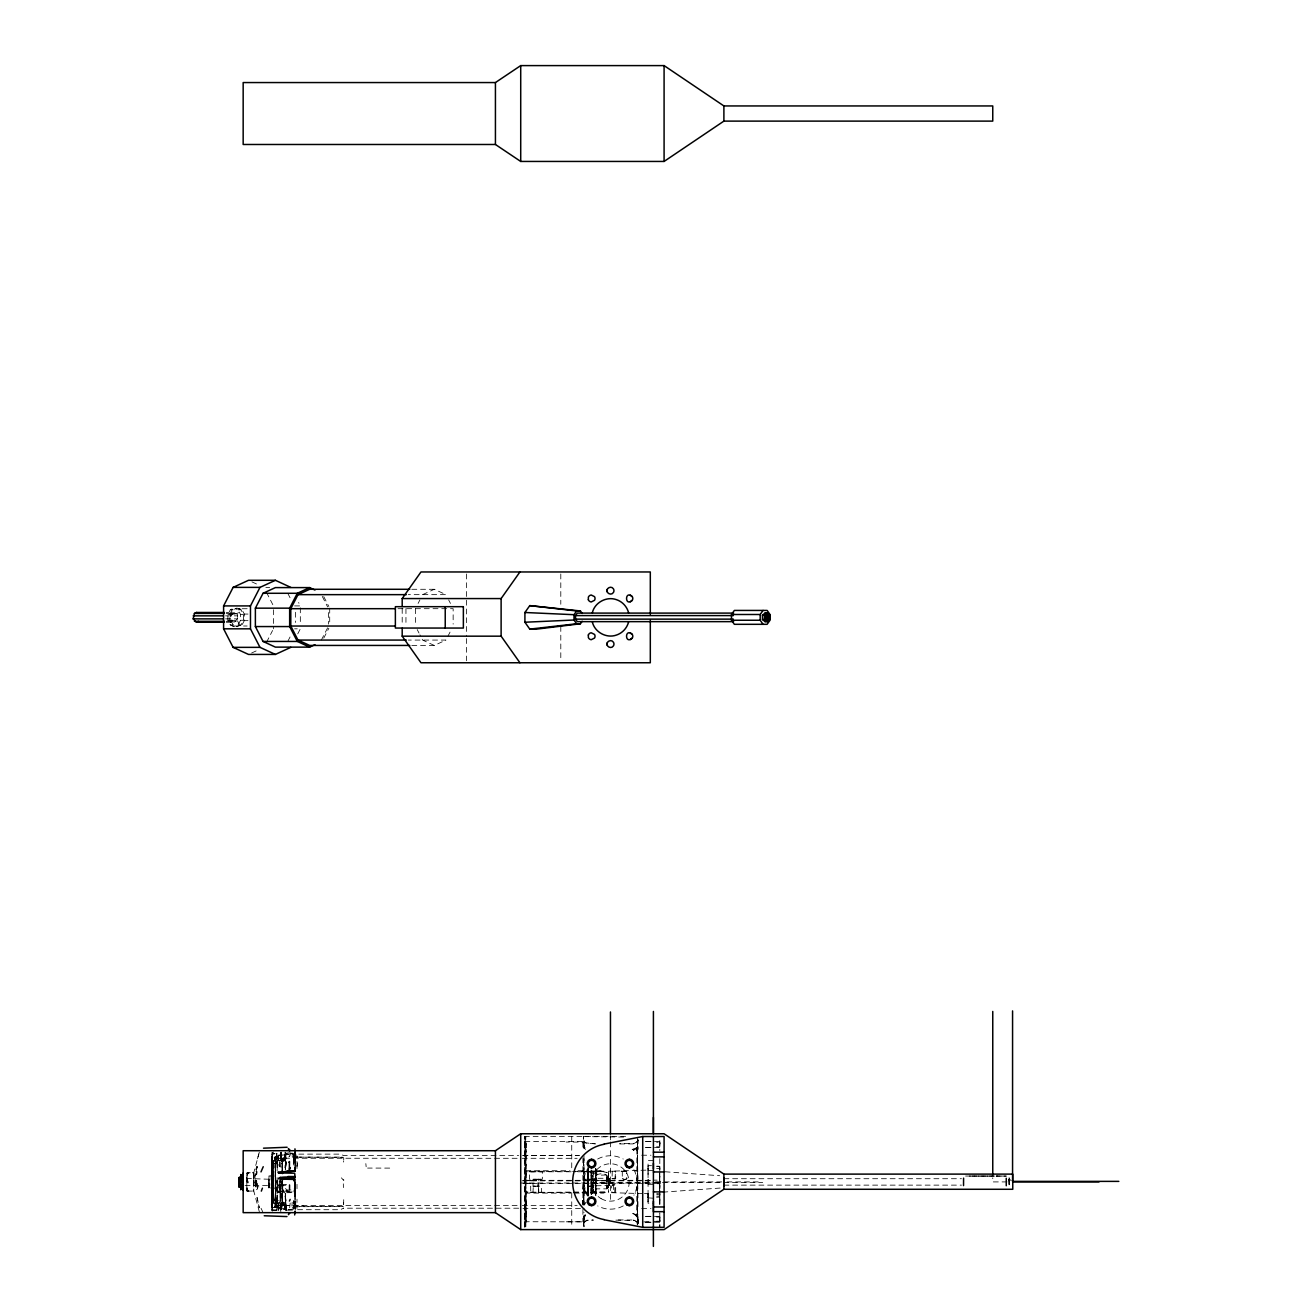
<?xml version="1.0" encoding="UTF-8"?>
<svg xmlns="http://www.w3.org/2000/svg" width="1312" height="1312" viewBox="0 0 1312 1312"><rect width="100%" height="100%" fill="white"/><g stroke="black" fill="none" stroke-linecap="round" stroke-linejoin="round"><path stroke-width="0.75" stroke-dasharray="5 3.75" d="M259.317 1211.747L253.757 1190.968L247.017 1191.083L246.82 1186.278M259.317 1152.149L253.757 1172.813L246.82 1173.043L246.82 1184.802M246.82 1190.804L246.82 1173.223M247.017 1191.083L253.757 1191.083L253.757 1189.016M253.757 1186.852L253.757 1172.813L247.132 1172.764L253.757 1172.764L253.757 1191.083M268.96 1180.62L268.96 1187.868L280.194 1188.36M268.96 1184.49L268.96 1175.978L275.832 1175.995M268.944 1186.294L268.96 1187.245L268.96 1183.604L268.96 1187.868L268.96 1180.308M271.912 1188.59C269.534 1186.474 272.847 1135.946 275.307 1164.252L272.47 1163.498L272.125 1165.302L271.945 1163.072L271.912 1170.501L271.912 1160.3L271.928 1164.023M272.125 1196.249L272.125 1152.248L272.142 1154.068L276.652 1153.264L276.799 1157.118M272.142 1163.941L271.994 1188.377L271.945 1164.564L275.487 1162.858L275.323 1207.204L271.928 1207.647L271.912 1192.526L272.125 1210.615L272.125 1199.037M272.142 1195.839L272.125 1181.276M272.158 1162.727L271.928 1156.249L272.125 1186.474L272.125 1183.358M272.125 1169.73L271.928 1159.759M271.912 1203.514L272.125 1152.428L271.912 1203.514L273.355 1202.661L273.355 1190.509M272.125 1155.019L272.125 1153.937M272.256 1188.18L271.928 1200.431L272.224 1165.384M272.125 1174.945L271.994 1168.106M271.994 1202.809L272.191 1182.473M273.355 1161.956L271.994 1160.579L271.912 1164.744M273.355 1162.448L273.355 1202.661L273.175 1161.038L273.355 1167.336L272.847 1162.891M273.355 1197.397L273.355 1195.74M273.158 1177.405L273.355 1167.45M273.355 1175.962L273.355 1194.264M273.355 1173.338L273.355 1172.141M273.355 1186.327L273.355 1181.915M275.307 1180.8L275.881 1200.726L282.113 1200.513L282.228 1181.981M275.225 1207.483L275.307 1156.922M275.307 1206.564L275.307 1199.496L276.963 1202.3L276.799 1210.123L272.601 1210.107L276.963 1210.14L272.174 1210.107L272.174 1204.039M275.307 1197.216C275.7 1201.858 268.993 1199.529 271.928 1206.646M275.29 1169.812L275.307 1159.529M276.668 1153.986C277.324 1151.05 275.946 1157.299 276.799 1160.677L276.799 1153.707L272.142 1154.068L273.65 1151.821M280.194 1199.66L279.899 1202.628L277.209 1203.104L277.094 1180.439M280.194 1201.562L280.194 1180.734L280.194 1187.934L280.21 1181.997M277.226 1166.581L277.176 1160.808L279.358 1160.825L280.194 1168.959M280.309 1153.264L280.702 1155.741L280.752 1153.494M280.866 1211.648C276.586 1201.366 288.345 1197.692 285.475 1209.648L281.522 1209.172C280.03 1210.254 281.522 1200.218 285.458 1203.793L286 1210.697L285.983 1209.385L292.33 1209.369M280.866 1202.874L280.866 1208.86L280.965 1202.645M280.948 1159.529L280.866 1154.954L281.276 1161.432L285.508 1160.972L285.475 1154.921L285.376 1158.529M280.866 1152.444L280.588 1159.054M281.227 1152.051L281.211 1158.316L282.867 1160.644L285.458 1159.972L285.475 1157.102M285.475 1209.648C289.444 1198.332 279.964 1190.755 282.228 1179.914M282.228 1181.423L282.228 1198.742L282.228 1185.671M282.228 1173.65L282.228 1161.202L282.228 1173.371M282.228 1193.28L282.228 1195.642L282.228 1187.704M282.211 1166.86L282.228 1161.202M284.77 1158.316L285.475 1154.035L285.311 1170.222M285.475 1205.154L285.475 1209.516L285.475 1193.936L282.228 1188.278M285.475 1154.035L285.475 1160.087L285.475 1154.921M294.675 1160.989L295.2 1150.854M295.2 1207.663L295.2 1202.694M295.2 1162.94L295.2 1154.626M296.988 1161.399L296.988 1167.434M297.004 1188.705L297.004 1184.326M296.988 1168.566L296.988 1165.351M525.226 1220.783L525.226 1214.043M525.226 1196.856L525.226 1188.705M625.627 1136.52L525.735 1136.52L525.226 1226.786L525.226 1204.072M524.702 1227.015L524.685 1136.52L525.751 1180.324L525.751 1168.844M525.751 1150.722L525.226 1141.637L583.971 1141.374L583.971 1142.457M525.768 1209.566L525.226 1222.292L525.768 1216.454M525.751 1151.526L525.226 1171.796L575.689 1171.78M525.751 1214.19L525.226 1184.047M525.768 1205.843L525.784 1187.672M526.292 1205.941L525.751 1182.998L525.226 1195.117M538.527 1192.067L538.527 1186.196L538.838 1192.608M583.43 1187.163L583.446 1183.588M585.431 1214.535L583.692 1216.158L583.971 1222.39L583.971 1220.439M583.971 1205.515L583.971 1201.005M583.971 1199.037L583.971 1165.351M583.971 1162.76L583.971 1158.726M585.103 1147.951L583.971 1145.917L583.446 1136.52L583.676 1141.407L585.021 1142.768L595.517 1143.949M583.971 1222.39L586.595 1220.291L592.991 1219.898M587.809 1195.183L587.76 1186.196M588.022 1194.986L588.022 1191.968M588.022 1184.424L588.022 1169.025M588.022 1195.609L588.022 1167.975M588.022 1167.418L588.022 1194.789L588.022 1185.212L588.038 1189.902M591.171 1193.871L591.171 1187.655M591.171 1175.175L591.171 1191.87M591.171 1190.771L591.171 1169.894M593.008 1192.067L593.008 1186.196L593.319 1192.608L591.728 1193.477L595.779 1193.477L595.73 1181.177M595.779 1193.477L595.73 1178.307L609.096 1178.258L609.047 1185.556L591.63 1185.802L591.532 1189.279M595.779 1189.607L595.779 1172.649L595.779 1173.863M595.796 1169.107L595.779 1178.045L595.779 1168.615L595.796 1171.042M595.779 1168.615L595.796 1195.576L595.779 1189.984M595.73 1179.242L591.614 1178.52L593.729 1181.702M595.73 1180.652L595.73 1178.52L595.73 1183.358M595.73 1177.208L595.73 1175.634M606.931 1178.389L606.931 1188.836L595.73 1188.869M606.931 1177.93C609.686 1171.698 590.466 1172.452 595.73 1180.374L592.188 1180.324M608.538 1183.096L608.538 1187.54L608.538 1176.52L606.948 1176.569L606.931 1188.836L606.931 1187.311L608.538 1186.737M606.931 1186.737L606.931 1183.194M606.931 1175.306L606.931 1180.275M642.568 1193.608L608.538 1192.608L608.538 1189.558M612.245 1171.239L612.097 1178.717L615.689 1178.717L615.656 1171.239L608.538 1171.239L608.538 1178.373M608.538 1187.409L608.538 1186.442M637.386 1219.504L637.386 1223.161L637.386 1218.11L637.386 1221.456M637.386 1216.782L637.386 1198.643M637.386 1197.43L637.386 1183.162M637.386 1165.105L637.911 1180.849M637.386 1162.399L637.386 1139.144M637.911 1223.325L637.386 1214.01L637.386 1219.75M637.386 1160.792L637.386 1149.394L636.287 1147.951L637.091 1147.065M633.22 1150.296L636.664 1148.82L637.37 1146.672L637.911 1183.604M637.386 1214.42L637.927 1217.47M637.386 1206.761L637.189 1216.978L635.139 1215.142M637.386 1149.837L637.911 1139.898L637.386 1150.116M637.32 1217.224L637.386 1214.994L637.32 1217.224L636.041 1215.699M648.062 1197.069L648.062 1201.808L648.062 1193.362L651.621 1193.428M648.062 1196.446L648.062 1193.838M648.062 1170.845L648.062 1174.502M653.409 1184.326L648.062 1184.342L648.062 1182.079M648.062 1167.188L648.062 1165.646L653.409 1165.712M659.805 1213.124L659.805 1219.028L659.805 1217.044L656.607 1217.044M659.805 1190.788L659.805 1204.334L659.805 1196.396M659.444 1181.932L659.805 1189.016L659.428 1173.535L659.395 1190.296M659.821 1172.387L659.805 1183.686L656.607 1183.752C662.544 1178.652 658.772 1189.164 659.805 1180.144L653.409 1180.128M659.805 1166.27L656.623 1166.27L659.805 1166.302L659.805 1169.386L659.805 1166.434M659.805 1145.343L659.805 1146.836L656.607 1146.786M659.805 1197.036L656.64 1197.298M659.805 1143.113L659.805 1144.261L659.805 1142.276L659.805 1144.261L659.805 1142.276L656.607 1142.276M653.425 1221.505L659.805 1220.996M1011.273 1180.669L1009.158 1178.963L1009.158 1184.916L1009.141 1177.602L1009.141 1186.245L1009.141 1179.767M253.757 1181.03L253.757 1172.764L253.757 1178.471M268.96 1179.242L245.065 1178.438M268.96 1178.438L268.96 1179.357M271.928 1207.647L272.125 1190.328M271.912 1186.491L271.928 1182.932L271.928 1189.443M272.207 1176.864L271.994 1166.598M271.912 1203.268L271.912 1200.956M272.125 1185.884L271.994 1160.579M273.224 1198.594L273.24 1186.032M275.307 1158.07L275.307 1157.479M275.307 1174.109L275.307 1186.688M275.454 1189.23L275.307 1202.924M275.438 1177.307L275.389 1185.589M277.094 1180.062L277.094 1200.464M276.799 1153.707L276.963 1161.481L274.979 1163.465L272.24 1163.678L272.191 1172.534M277.193 1192.247L277.094 1181.915M277.094 1202.596L277.094 1199.463M277.094 1162.629L277.094 1171.108L277.636 1160.841M280.194 1196.544L280.194 1187.59M280.866 1155.97C280.948 1163.186 289.247 1154.33 285.475 1168.303M280.866 1152.264L281.326 1156.954L281.145 1152.789M282.228 1163.137L281.818 1169.041M285.475 1195.052L285.475 1193.936L285.475 1208.91L285.344 1202.678M295.2 1157.725L295.2 1152.789M295.2 1159.513L295.2 1154.904M295.2 1206.827L295.2 1200.119L295.2 1207.86M524.685 1180.849L524.702 1136.536L525.751 1136.52L525.751 1144.753M525.226 1148.508L525.226 1146.36M525.751 1202.842L525.751 1219.274M525.751 1153.068L525.768 1159.218M525.751 1202.104L525.751 1196.036M535.362 1186.196L533.082 1186.196L532.984 1182.998M583.463 1160.185L583.971 1180.849L583.971 1175.437M583.971 1145.917L582.905 1142.096L566.128 1142.03M583.971 1225.457L583.971 1226.753L583.971 1217.897L585.103 1215.781M588.284 1191.296L588.284 1189.443M588.022 1196.478L588.022 1170.96M588.022 1188.065L588.022 1185.212M588.301 1169.09L588.317 1173.272M588.284 1178.553L588.235 1168.73M591.548 1174.502L591.532 1178.192L594.139 1174.256L591.63 1170.468M595.796 1176.815L595.73 1188.213M608.538 1184.638L609.342 1178.635L609.047 1185.556L609.096 1178.258L609.342 1185.031M622.298 1171.239L622.282 1178.717L625.119 1179.603L626.841 1178.717L626.71 1171.239M637.927 1221.652L637.911 1214.502M653.409 1170.435L648.062 1170.452L648.062 1168.861M648.062 1184.342L648.062 1179.586L651.621 1179.504M659.805 1217.044L659.805 1223.21M656.607 1221.57L659.805 1221.62L659.805 1220.111L659.805 1227.31L659.805 1212.698M268.96 1175.978L268.96 1177.799M272.142 1200.25L272.174 1201.136L272.142 1200.25L275.143 1200.3L272.142 1200.25L272.125 1202.612L272.256 1201.792L274.028 1203.268L272.125 1202.514L271.912 1171.058M272.109 1178.652L271.928 1200.431M272.125 1183.654L271.928 1171.583L271.928 1195.019M275.307 1202.53L275.307 1201.251L275.307 1204.121M275.29 1156.61L275.29 1168.09L275.307 1165.761M275.307 1175.158L275.422 1163.465L282.129 1163.334M276.799 1210.123L276.816 1203.793L276.93 1207.647L281.293 1208.45L278.734 1208.221M285.967 1153.806C303.466 1156.364 282.244 1147.902 285.475 1157.774L283.31 1160.923L278.734 1160.759L278.111 1153.199M278.521 1160.595L278.226 1153.707L278.242 1155.954M278.505 1190.919C276.307 1194.428 289.755 1187.803 292.625 1190.656M282.785 1188.377L282.375 1181.882M284.409 1208.024L284.77 1209.074L284.77 1207.22L284.409 1208.795L282.277 1208.91M284.753 1156.971L284.77 1154.757L279.981 1155.593L278.554 1156.528L278.734 1160.759M293.462 1160.743L293.478 1158.135M295.069 1207.876L295.069 1201.152M525.751 1146.819L525.226 1154.478M525.768 1221.439L525.751 1226.392M583.43 1165.187L583.446 1162.596M591.236 1194.297L591.269 1180.767M636.845 1190.902C638.009 1167.106 638.026 1205.466 637.911 1208.631L637.386 1206.991M637.386 1225.08L636.861 1221.57L633.434 1219.996L615.508 1219.898M648.062 1197.922L648.062 1196.265M272.125 1207.073L272.142 1204.58M271.928 1184.556L272.191 1203.252M272.125 1197.856L271.928 1192.969M272.256 1197.528L272.437 1202.661M275.208 1202.497L275.307 1193.641M275.225 1206.335L274.88 1207.138L275.864 1199.463M278.21 1159.775L278.57 1158.693M281.211 1156.413L281.211 1153.937L281.44 1154.855M285.081 1156.922L285.376 1155.462M293.478 1154.314L293.904 1160.792M295.036 1208.877L295.085 1202.694M296.988 1202.448L297.004 1199.168M343.711 1160.152L343.728 1158.004M525.768 1171.009L525.751 1185.261M583.446 1196.068L583.446 1203.334L583.971 1182.998M595.796 1194.281L595.796 1187.918M636.845 1180.324L636.861 1148.689L633.565 1150.312M247.919 1182.899L247.935 1181.062M268.96 1187.868L268.96 1184.638M271.945 1156.43L271.912 1162.219L271.912 1160.743M272.125 1174.47L272.158 1170.698L271.945 1175.503M276.914 1157.053L278.866 1155.331L285.065 1155.364M281.211 1209.943L281.276 1204.875M285.983 1210.714L285.983 1209.385M293.462 1155.085L293.462 1153.822M293.904 1163.465L293.937 1154.298M296.988 1157.676L296.988 1156.364M524.718 1197.134L524.685 1227.097M525.768 1161.268L525.768 1167.106M582.61 1203.612L582.626 1200.546L582.61 1203.612L586.234 1202.448M583.414 1174.142L583.446 1167.713M659.805 1168.648L656.607 1168.434M277.586 1203.137L277.242 1195.347M279.833 1184.982L279.8 1192.592M293.904 1205.269L293.921 1208.582M606.931 1187.803L606.931 1186.524L606.931 1188.705L606.931 1184.621M637.894 1223.883L637.911 1214.666M248.017 1182.866L246.968 1177.307L248.017 1172.764M272.24 1163.678L272.207 1155.298M272.125 1195.183L272.125 1190.361L271.945 1192.772M284.409 1154.986L284.425 1158.972M285.59 1160.628L285.754 1166.762L286.016 1162.202M295.036 1163.531L295.069 1160.087M295.085 1161.497L295.003 1153.363M295.036 1204.465L295.085 1200.726M583.446 1142.654L583.446 1143.474M278.242 1207.975L278.357 1203.334L282.867 1202.743L285.475 1206.138L285.475 1209.516M283.277 1203.235L285.458 1204.875L285.475 1200.349M293.462 1208.942L293.462 1205.974M525.751 1220.258L525.768 1221.734L583.446 1221.866L583.971 1215.732L586.152 1214.125M526.292 1221.308L525.226 1137.061M275.372 1179.045L275.438 1174.42M608.538 1187.967L608.538 1184.162M272.289 1168.582L272.191 1162.53M275.471 1192.887L275.536 1179.685M276.619 1207.188L275.422 1192.083M277.176 1184.506L277.242 1180.866M286.049 1206.286L285.721 1204.777L286 1209.533L292.002 1209.549M533.197 1179.258L533.492 1180.849M295.069 1152.74L295.052 1162.612M582.905 1189.23L583.463 1182.998M637.911 1140.817L637.911 1139.734L637.911 1149.361L637.911 1144.097M648.062 1197.856L653.392 1198.217M285.491 1155.347L285.475 1169.91M286.36 1157.102C277.258 1150.919 307.041 1154.937 286 1154.478M293.954 1201.841L293.921 1203.366L293.921 1200.382M609.08 1183.637L608.538 1178.734L609.358 1183.506M286.59 1184.654L278.029 1185.441L286.426 1186.442M276.127 1187.852L279.276 1187.786L279.259 1180.636M274.028 1203.268L282.31 1203.334L282.359 1200.792M275.864 1159.168L275.422 1158.135L275.438 1159.037M276.701 1157.069L275.438 1163.072L272.142 1163.137M278.521 1184.802L278.39 1186.31M343.416 1187.606L343.318 1183.834M530.753 1180.324L525.226 1180.324L525.817 1193.1L570.786 1193.116M538.822 1182.998L538.74 1186.196L536.444 1186.196M593.303 1182.998L593.221 1186.196L590.925 1186.196M273.158 1198.938L272.847 1164.597M282.31 1159.857L281.047 1156.43M284.77 1209.074L284.753 1206.564M279.276 1187.786L279.276 1181.423M614.836 1179.111L615.656 1171.239M648.062 1170.452L648.062 1168.352L648.062 1171.485L648.079 1170.091L608.538 1171.239M614.721 1192.608L614.951 1184.785C610.572 1182.522 609.85 1193.576 613.573 1192.608M1009.158 1178.963L1009.158 1180.029L1009.141 1177.602M275.422 1176.306L275.553 1172.387M275.422 1187.245L275.553 1183.145M285.409 1205.187L285.475 1200.103M275.454 1203.317L275.29 1205.318M281.539 1159.054L281.211 1153.937M293.872 1157.955L293.888 1154.134L340.333 1154.134L343.728 1155.593L518.65 1155.61M525.735 1226.966L525.751 1141.998L525.751 1145.36M587.792 1173.732L587.874 1171.829M274.028 1160.579L272.322 1162.022L273.65 1160.366L282.424 1160.776L282.588 1168.221M278.636 1203.12C276.127 1207.876 284.032 1212.009 281.588 1204.777L282.966 1203.252M280.866 1160.972L281.129 1158.972M281.834 1183.67L282.047 1180.193M280.784 1209.582L280.866 1205.023M281.818 1198.266L282.047 1191.821M636.664 1148.82L636.763 1147.492L635.615 1148.377M256.791 1181.046L255.2 1182.506L255.168 1175.454L256.808 1174.174C258.202 1154.216 253.642 1178.832 255.2 1182.506L256.808 1181.259L255.594 1180.21L256.808 1181.259M272.224 1162.334L271.978 1160.71M272.092 1188.885L271.912 1181.325M285.491 1197.102L285.672 1195.052M280.719 1207.466L281.276 1204.678M294.921 1207.745L295.102 1205.843M343.4 1204.711L343.449 1202.71M272.24 1178.16L272.42 1176.274M289.673 1207.794L290.182 1203.006M257.234 1166.745L255.168 1175.454L256.611 1174.191L257.136 1166.712M272.01 1171.108L272.191 1166.696L272.207 1169.435M271.978 1178.045L272.191 1171.583M271.978 1196.692L272.174 1194.986M292.215 1208.45L292.379 1207.122M285.081 1161.251L286.049 1157.807L285.508 1160.972L285.458 1159.972M272.174 1198.397L272.42 1196.511M294.856 1154.248L295.085 1152.51M530.622 1183.522L525.128 1182.998L524.718 1191.263M272.125 1165.302L272.371 1163.514M292.166 1202.284L291.936 1206.072M281.932 1154.937L281.227 1152.313M275.848 1160.628L275.487 1168.73M277.209 1159.792L277.209 1156.79M636.861 1148.689L636.845 1150.509M295.052 1203.94L294.675 1206.253L294.675 1202.497M275.586 1164.728L276.799 1161.235M282.572 1181.423L282.785 1180.226M272.191 1198.938L271.994 1203.252L271.912 1201.087M286.18 1210.566L286.246 1208.647M585.103 1221.046L583.594 1222.636L583.446 1226.474M583.971 1222.899L584.152 1221.964M285.409 1166.089L285.065 1167.844L285.065 1165.236M285.065 1208.172L285.294 1193.641L282.096 1188.36L282.146 1181.013M659.805 1188.426L659.805 1184.982M271.912 1158.381L271.961 1167.204L272.191 1160.71M246.82 1177.618L247.935 1172.748M295.446 1208.828L295.84 1206.679L293.888 1207.893L295.495 1207.04M619.74 1143.949L633.122 1143.9L635.959 1143.014L637.386 1140.997M637.189 1141.965L637.927 1140.374M272.174 1163.416L274.93 1163.514M594.139 1179.783L591.614 1185.326M294.642 1156.807L295.036 1155.052M659.411 1186.573L659.805 1181.554M596.058 1170.747L604.078 1170.747L603.684 1171.846L607.21 1172.616C601.339 1169.796 591.778 1172.78 583.971 1171.78L583.332 1171.239M257.48 1158.775L259.284 1152.313M272.912 1162.809L273.191 1161.842M278.21 1191.919L277.98 1192.739L278.324 1191.247L294.659 1191.017M282.9 1204.941L278.538 1205.302L278.39 1210.418M275.864 1161.727L275.487 1162.957L275.405 1160.562M271.994 1203.252L271.978 1199.266M272.863 1193.969L273.224 1192.903M280.325 1206.548L280.932 1204.744L285.704 1205.597L282.359 1205.564L282.342 1203.908M285.688 1206.253L286.032 1202.809M343.416 1162.055L343.728 1161.169M278.456 1185.13L286.524 1185.113L278.242 1185.179M594.106 1184.982L591.63 1189.59M285.147 1203.776L285.491 1202.956L285.704 1205.597M659.378 1177.274L659.805 1176.257M277.619 1160.71L277.636 1161.94M283.31 1160.923L283.408 1158.676M281.08 1209.779L281.309 1206.909M238.374 608.588L240.982 609.785L243.392 614.475L243.392 620.264L240.982 624.955L234.208 626.742L230.305 624.955L227.911 620.264L227.911 614.475L230.305 609.785L232.896 608.588M240.982 624.955L237.078 626.742L233.192 624.955L230.797 620.264L230.797 614.475L233.192 609.785L237.078 607.981M266.533 642.29L272.584 630.498M297.742 633.876L300.333 628.825L294.577 628.825M321.358 640.076L327.639 627.792M418.102 603.422L419.906 599.912M447.753 636.566L451.361 629.547M229.912 614.065L232.65 608.735L240.145 608.735L237.406 614.065L237.406 620.658L240.145 626.004L232.65 626.004L229.912 620.658L229.912 614.065L237.406 614.065M247.148 608.735L241.523 608.735L244.278 614.065L244.278 620.658L241.523 626.004L247.148 626.004M287.771 641.437L290.313 636.484M323.752 638.14L328.853 628.218M238.095 624.955L240.522 620.264L240.522 614.475L238.095 609.785L235.504 608.588M226.254 622.249L234.208 622.249L237.505 618.87L236.226 613.409L226.254 612.474M532.984 1192.608L533.279 1186.196M289.46 1156.512L290.034 1155.528L288.82 1156.905M272.142 1154.068L272.65 1153.182M285.672 1155.823L282.916 1158.644L278.128 1157.807M297.594 1209.697L340.398 1209.713L343.711 1208.073M275.438 1196.429L275.881 1205.203M281.063 1207.417L282.441 1205.58L285.163 1205.351L286.393 1206.482M272.125 1158.348L272.174 1161.202M285.098 1160.005L283.228 1160.48M284.77 1154.757L284.77 1155.806M566.276 1221.816L582.905 1221.751L583.971 1220.685L583.971 1212.091M583.594 1222.636L587.218 1220.324L593.598 1220.144M256.676 1182.44L255.315 1183.883L256.004 1190.05L257.529 1188.918L256.676 1182.44L257.365 1188.934L256.004 1190.05M530.442 1180.849L525.226 1180.324L526.309 1180.324L526.292 1149.476M591.597 1193.395L593.401 1191.673M637.681 1141.407L634.155 1143.457L619.608 1143.687M256.873 1182.522L255.315 1183.883L256.201 1190.132M585.66 1215.42L584.152 1217.077L583.971 1220.783M530.048 1192.608L571.589 1192.067M584.529 1192.608L585.136 1186.196L595.632 1186.196M529.605 1171.239L542.955 1171.239M285.327 1208.237L279.981 1208.483M284.786 1208.549L284.409 1206.942M608.538 1183.49L609.342 1178.635M279.341 1202.727L278.538 1205.302M591.614 1173.846L593.532 1172.944L593.532 1171.288M234.208 612.474L230.928 615.853L232.175 621.314L234.208 622.249M251.592 653.015L259.3 649.473M422.612 594.648L434.272 589.285L445.965 594.648L408.311 594.648M411.804 645.438L434.272 645.438L445.965 640.076L408.311 640.076M278.078 1205.433L278.915 1205.072M275.208 1200.447L275.307 1193.986M275.471 1205.728L303.236 1205.466M281.965 1203.596L282.228 1196.888L282.31 1203.334M582.659 1204.777L585.759 1203.662M614.951 1184.785L612.097 1185.13L615.656 1185.13L615.689 1192.608L614.639 1192.608M633.253 1149.361L636.287 1147.951L637.386 1149.394M282.359 1205.564L283.294 1205.302M275.438 1196.757L275.881 1200.677L272.338 1200.693M275.225 1156.413L275.307 1164.334L275.815 1163.301M277.652 1203.038L277.209 1201.792M278.242 1155.216L280.784 1154.806M283.326 1158.512L285.409 1158.299L282.326 1158.053M283.605 1205.088L285.475 1207.893M720.157 1188.049L661.33 1192.264M277.685 1191.509L286.524 1191.263M595.746 1180.357L606.374 1180.324M653.425 1182.424L659.805 1182.194M656.623 1196.183L659.805 1196.085M274.028 1207.286L276.258 1207.237M601.322 1175.109L606.931 1174.994M591.597 1183.522L595.205 1183.522M272.47 1200.349L275.143 1200.3M643.798 1221.898L651.064 1221.767M286.492 1192.706L292.609 1192.624M625.201 1171.255L621.019 1171.239L626.037 1171.239M389.697 1168.106L367.606 1168.074M587.464 1171.78L583.971 1171.78L584.004 1179.258L596.484 1179.258M587.481 1180.849L587.661 1179.258M532.984 1186.196L534.837 1186.196M538.625 1179.258L538.822 1180.849M606.734 1183.522L596.419 1183.522M590.662 1171.239L602.142 1171.239M623.38 1171.239L626.431 1171.239M590.794 1171.78L593.746 1171.78M594.91 1171.78L597.272 1171.239L594.598 1171.239M533 1179.258L536.378 1179.258L536.592 1180.849M584.004 1179.258L585.168 1179.258M587.415 1179.258L589.793 1179.258L589.81 1180.849M593.09 1179.258L593.319 1180.849M587.464 1186.196L588.383 1186.196M592.007 1192.067L594.074 1192.067M265.86 587.382L269.698 587.382M411.804 589.285L434.272 589.285M294.577 605.914L300.333 605.914L298.595 602.536M397.995 608.686L453.148 608.686L453.148 624.118M230.305 609.785L233.192 609.785M238.095 609.785L240.982 609.785M226.205 613.409L236.226 613.409M244.278 614.065L248.017 614.065M227.911 614.475L230.797 614.475M240.522 614.475L243.392 614.475M225.566 615.853L237.505 615.853M225.566 618.87L237.505 618.87M227.911 620.264L230.797 620.264M240.522 620.264L243.392 620.264M229.912 620.658L237.406 620.658M244.278 620.658L248.017 620.658M226.205 621.314L236.226 621.314M230.305 624.955L233.192 624.955M623.659 1137.061L583.446 1136.602M654.475 1141.604L660.248 1141.604M595.107 1143.703L586.48 1143.277L583.676 1141.407M654.475 1147.475L660.248 1147.475M522.963 1155.429L579.396 1155.429M641.65 1155.216L650.998 1155.216M522.734 1155.61L579.133 1155.61M275.864 1158.234L518.191 1158.299M522.274 1158.299L577.165 1158.316M653.409 1160.612L648.062 1160.612L648.062 1203.219L653.409 1203.219M525.8 1170.73L569.966 1170.73M577.985 1170.747L588.022 1170.747M603.848 1171.239L525.226 1171.78L525.751 1156.134M577.739 1171.78L596.796 1171.78L596.812 1179.258L595.615 1179.258M723.896 1178.717L961.483 1178.717M538.822 1179.258L529.474 1179.258L529.49 1171.78L542.315 1171.78L542.348 1179.258L539.675 1179.258M537.74 1179.258L541.102 1179.258M588.744 1179.258L590.384 1179.258M591.942 1179.258L594.156 1179.258M522.98 1180.324L652.851 1180.324M522.406 1180.849L652.868 1180.849M655.442 1181.915L724.929 1181.915M726.963 1181.915L759.664 1181.915M1007.058 1181.915L992.758 1181.915L992.758 1177.864M591.761 1182.456L642.929 1182.456M644.963 1182.456L762.715 1182.456M520.421 1182.998L652.868 1182.998M522.98 1183.522L652.868 1183.522M723.896 1185.13L961.483 1185.13M245.065 1185.408L268.96 1185.408M573.623 1192.067L606.931 1191.821L603.487 1193.116L572.819 1193.116M571.196 1192.608L525.226 1192.067L530.753 1192.067L530.671 1186.196L541.151 1186.196L541.758 1192.608M573.229 1192.608L604.094 1192.608L602.159 1192.608M275.864 1205.564L518.256 1205.531M522.34 1205.531L577.165 1205.531M518.699 1208.221L343.629 1208.204M522.963 1208.418L583.43 1208.401M641.65 1208.631L650.998 1208.631M654.475 1216.372L660.248 1216.372M615.869 1220.144L634.598 1220.472L637.698 1222.538L637.944 1224.014M654.475 1222.243L660.248 1222.243M595.746 1171.255L588.694 1171.239M965.566 1176.044L994.053 1176.077M996.087 1176.077L1004.221 1176.093M587.973 1186.196L591.138 1186.196M591.614 1192.608L593.926 1192.608M651.064 1147.475L643.798 1147.442L652.835 1147.492M644.405 1193.625L648.062 1193.641M292.576 1210.074L286.082 1210.369M278.521 1185.622L286.606 1185.753M278.505 1191.706L294.659 1191.952M653.425 1183.358L659.805 1183.49M665.102 1171.764L719.648 1175.716M632.679 1213.534L637.386 1215.584L637.386 1170.484M633.007 1213.518L636.664 1214.863L636.828 1194.133M633.434 1219.996L634.598 1220.472M251.937 581.872L258.792 585.021M434.272 645.438L422.612 640.076L419.906 634.811M591.679 1189.984L594.041 1191.411M277.718 1158.07L278.931 1158.791M272.716 1209.959L273.634 1210.55M285.344 1188.59L287.213 1189.935M585.578 1149.427L583.742 1147.754L583.446 1144.146M591.63 1185.802L593.532 1187.786M275.307 1164.252L274.979 1163.465L275.307 1177.963M636.861 1221.57L637.698 1222.538M585.021 1142.768L583.971 1140.522L584.447 1147.262M341.415 1177.832L343.777 1180.636L343.4 1176.274M272.027 1170.616L271.912 1167.549M591.679 1174.24L593.598 1177.29M417.2 629.547L419.004 633.056M323.752 596.599L328.853 606.521M287.771 593.286L290.313 598.256M266.533 592.434L273.454 605.914M448.655 599.912L450.459 603.422M322.26 596.402L327.639 606.931M295.823 1155.741L295.774 1154.216M261.055 1208.303L262.695 1211.73M283.523 1205.466L283.326 1202.956M292.379 1153.068L292.74 1153.937M286.18 1153.33L286.524 1155.216M247.132 1187.803L247.968 1191.083L247.935 1190.197M294.659 1153.051L295.036 1154.15M583.955 1148.115L583.446 1143.244M293.937 1156.413L293.921 1154.822L293.954 1157.43M278.767 1164.597L279.358 1166.532M277.619 1185.753L277.275 1180.882M286.262 1153.035L286.524 1154.183M281.818 1195.068L282.146 1196.97M272.174 1196.757L271.961 1191.772L271.928 1204.859L272.125 1190.361M365.835 1163.613L366.146 1166.745M292.199 1155.446L292.379 1157.364M343.646 1204.072L343.711 1199.693M272.125 1159.103L272.125 1156.922L272.355 1159.562M271.945 1182.932L272.174 1185.966M295.643 1202.727L295.79 1204.842M275.848 1185.54L275.536 1181.243L275.323 1197.315M525.226 1141.637L525.226 1145.589M272.191 1209.352L272.273 1211.222M285.376 1202.628L285.458 1204.875M295.807 1154.691L295.84 1155.593M275.307 1164.334L275.307 1172.534M275.241 1203.547L275.29 1205.056M282.228 1190.246L282.375 1197.249M592.335 1182.998L592.434 1186.196M537.854 1182.998L537.953 1186.196M613.557 1184.588L613.721 1192.608M294.675 1152.559L294.724 1154.74M276.635 1209.434L276.652 1210.566M273.355 1201.71L273.355 1201.218M293.462 1207.811L293.478 1209.205M637.927 1218.979L637.911 1223.735M279.981 1189.574L280.046 1193.116M296.988 1207.302L296.988 1208.418M278.078 1205.892L278.111 1208.746M635.238 1170.288L635.254 1171.239M280.194 1162.186L280.194 1169.222M272.142 1161.432L271.994 1164.564L271.928 1160.972M591.269 1191.542L591.286 1194.527M293.888 1200.89L293.937 1206.597L293.462 1202.628M588.268 1175.175L588.301 1178.373M587.792 1186.278L587.809 1189.492M278.226 1206.253L278.242 1210.123M275.225 1159.89L275.225 1161.973M637.386 1222.276L637.386 1224.08M588.022 1174.289L588.022 1189.935M588.006 1193.133L588.022 1195.773M297.365 1162.776L297.381 1165.925M637.927 1222.194L637.927 1223.456M595.779 1185.294L595.779 1187.163M588.022 1171.075L588.022 1180.652L588.022 1177.241M588.022 1179.586L588.022 1196.249M583.43 1176.93L583.446 1179.849M526.292 1211.452L526.292 1221.866L525.226 1222.882L525.226 1140.964L526.292 1141.981L526.292 1152.379M525.243 1174.24L525.226 1168.713L525.226 1173.076M296.988 1155.856L297.004 1157.151M295.2 1160.776L295.2 1165.482M295.184 1201.923L295.2 1204.416M281.818 1183.276L281.818 1185.851M281.276 1157.233L281.276 1159.054M281.211 1205.63L281.227 1207.171M271.912 1177.668L271.928 1184.211M272.256 1203.76L272.256 1207.319M272.125 1156.922L272.142 1159.267L272.142 1156.036M253.757 1182.834L253.757 1181.768L253.757 1185.343M659.805 1180.948L659.821 1182.096M648.062 1179.586L648.062 1180.488M637.386 1138.258L637.386 1144.72M637.37 1146.672L637.386 1162.219M637.386 1214.01L637.386 1217.733M637.386 1214.994L637.386 1224.604M608.538 1180.062L608.538 1172.305L608.538 1189.853M606.931 1180.538L606.931 1181.915M595.779 1177.733L595.796 1181.571M591.171 1171.944L591.171 1176.815M591.171 1193.428L591.171 1170.484M525.226 1203.727L525.226 1209.516M525.226 1195.773L525.226 1206.728M295.2 1160.562L295.2 1164.859M295.2 1210.254L295.2 1200.841M282.228 1180.636L282.424 1189.722M280.194 1198.381L280.194 1176.733M277.094 1161.235L277.094 1162.94M268.96 1178.898L268.96 1180.816M253.757 1180.882L253.757 1184.031M659.805 1140.571L659.805 1150.608M659.805 1158.627L659.805 1188.688M659.805 1189.968L659.805 1204.695M637.386 1139.439L637.386 1149.673M637.386 1156.216L637.386 1159.332M637.386 1160.021L637.386 1168.992M635.238 1192.608L635.238 1193.559M610.457 1135.782L610.457 1139.833M610.457 1141.866L610.457 1201.152M608.538 1191.427L608.538 1192.608M606.931 1179.094L606.931 1180.472M583.971 1143.162L583.971 1151.756M583.971 1155.692L583.971 1208.926M582.905 1142.096L582.905 1150.526M582.905 1157.807L582.905 1205.006M582.905 1209.451L582.905 1221.751M571.737 1136.52L571.737 1168.812M571.737 1193.018L571.737 1227.31M560.798 573.984L560.798 604.258M560.798 626.447L560.798 661.379M466.383 573.984L466.383 636.533M466.383 638.55L466.383 660.74M415.396 608.686L415.396 624.118M405.949 608.62L405.949 624.168M402.194 608.456L402.194 624.299M329.706 608.161L329.706 622.478M328.541 612.54L328.541 624.118M300.333 607.817L300.333 623.085M295.43 612.261L295.43 622.478M295.2 1156.889L295.2 1162.678M293.478 1160.267L293.478 1165.04M282.228 1181.276L282.228 1184.211M277.094 1177.586L277.094 1201.382M273.454 609.736L273.454 628.825M633.893 1169.664A26.699 26.699 0 0 1 633.893 1195.248M623.249 1205.892A26.699 26.699 0 0 1 597.665 1205.892M587.022 1195.248A26.699 26.699 0 0 1 587.022 1169.664M597.665 1159.021A26.699 26.699 0 0 1 623.249 1159.021M659.805 1194.035L656.607 1194.018L659.805 1194.035L659.805 1195.954L659.805 1194.199M272.125 1205.744L272.125 1211.042L272.125 1205.744M256.955 1183.276L256.922 1186.13L259.3 1187.163L256.84 1186.032L256.955 1183.276M272.716 1161.563L272.699 1163.268L272.683 1158.972L272.716 1161.563M285.229 1152.116L285.18 1153.822L285.13 1152.133M257.054 1197.495L259.3 1207.778L257.054 1197.495M626.841 1178.717L625.168 1179.586L622.282 1178.717L626.841 1178.717M615.689 1178.717L612.097 1178.717L615.689 1178.717M632.909 1149.214L632.105 1149.509L634.385 1149.132L632.909 1149.214M297.365 1206.499L296.036 1206.728L343.203 1206.499L297.365 1206.499M651.047 1216.339L643.782 1216.372L651.047 1216.372M651.064 1222.226L643.798 1222.243L651.047 1222.259M339.447 1157.102L296.086 1157.118L343.219 1157.348L339.447 1157.102M994.398 1176.06L968.715 1176.06L994.398 1176.077M1006.255 1176.06L996.382 1176.06L1006.255 1176.093M651.064 1141.604L643.782 1141.588L651.047 1141.637M601.109 1198.643A18.696 18.696 0 0 0 629.153 1182.456A18.696 18.696 0 0 0 601.109 1166.27A18.696 18.696 0 0 0 601.109 1198.643"/><path stroke-width="1.5" d="M240.719 1183.949L240.309 1176.684L240.309 1187.262L240.719 1183.949L240.719 1186.31M240.719 1184.67L240.752 1189.508L241.129 1185.244M243.163 1190.394L242.605 1174.535M243.163 1185.523L243.163 1182.85M243.163 1175.978L242.605 1189.672L242.605 1187.688M243.163 1174.732L243.163 1173.043L242.622 1176.848M294.659 1193.346L294.659 1188.311M295.085 1171.157L295.085 1168.254M653.392 1246.4L653.392 1227.983M653.409 1206.056L653.409 1201.202M653.409 1168.959L653.409 1163.301M653.392 1133.814L653.392 1117.447M1006.255 1178.258L1006.255 1185.736M239.096 1180.734C239.079 1193.231 239.096 1171.026 239.096 1179.324M240.309 1182.276L240.309 1179.57M240.719 1174.535L241.129 1180.849M242.622 1178.143L243.146 1189.197L243.163 1183.49M289.46 1168.631L290.149 1167.598L289.345 1170.074L289.476 1161.53L288.919 1162.268M240.309 1184.228L240.719 1177.028L240.309 1183.539M289.526 1189.787L289.542 1184.949M295.052 1170.812L295.069 1167.877M295.069 1194.888L294.856 1182.62M240.719 1177.848L240.719 1182.128M295.2 1213.01L295.2 1212.058M723.88 1186.376L723.896 1177.602M295.052 1211.238L294.675 1214.961M963.533 1185.605L963.582 1178.143M294.675 1212.403L295.069 1211.78M294.839 1195.839L295.069 1191.968M289.542 1151.165L289.739 1149.689L288.394 1149.312M240.768 1178.324L241.08 1176.011M607.226 589.4C605.652 593.155 611.376 595.992 613.426 592.483A3.477 3.477 0 0 0 613.426 588.842C611.392 585.332 605.619 588.186 607.226 591.909M607.226 642.814C605.652 646.554 611.376 649.391 613.426 645.898A3.477 3.477 0 0 0 613.426 642.24C611.392 638.731 605.619 641.601 607.226 645.324M294.954 1148.836L295.102 1151.165M280.538 1178.192L294.675 1177.979L295.052 1176.93M294.659 1213.075L295.003 1211.993M260.99 1171.895L263.236 1166.712M592.335 612.77C594.68 602.487 606.603 596.042 616.509 599.682A18.335 18.335 0 0 1 624.2 604.701A18.991 18.991 0 0 1 628.596 612.77M261.318 1191.132L262.416 1188.18M289.444 1201.054L290.149 1199.414M224.27 622.249L196.439 622.249L193.176 618.87L194.422 613.409L196.439 612.474L224.27 612.474M290.805 647.357L275.389 654.426L248.509 654.426L233.11 647.357L223.598 628.825L223.598 605.914L233.11 587.382L248.509 580.298L275.389 580.298L290.805 587.382M275.389 654.426L259.989 647.357L250.477 628.825L250.477 605.914L259.989 587.382L275.389 580.298M409.77 645.438L309.665 645.438L298.004 640.076L290.788 626.037L290.788 608.686L298.004 594.648L309.665 589.285L409.77 589.285M314.978 644.7L309.665 647.128L275.389 647.128L263.04 641.437L255.381 626.562L255.381 608.161L263.04 593.286L275.389 587.596L309.665 587.596L314.978 590.039M309.665 647.128L297.316 641.437L289.657 626.562L289.657 608.161L297.316 593.286L309.665 587.596M769.193 618.575L769.57 616.837L767.996 614.426L766.274 614.426L765.044 616.148L766.274 620.297L767.996 620.297L769.193 616.148M767.996 620.297L769.57 617.903M294.659 1179.012L278.341 1178.799C278.669 1175.044 307.861 1178.635 287.64 1177.405M769.029 618.641L767.75 616.837L769.57 616.837M402.194 606.472L402.194 598.567L420.972 571.966L650.309 571.966L650.309 614.344M519.913 662.757L501.118 636.172L501.118 598.567L519.913 571.966M582.184 621.265L580.412 623.774L536.657 629.12L529.769 629.12L524.915 622.232L524.915 612.491L529.769 605.619L580.412 610.949L582.184 613.458M580.412 623.774L576.657 623.774L574 620.018L574 614.705L576.657 610.949L580.412 610.949M278.505 1172.912L294.659 1171.157L277.964 1172.01L278.505 1172.912L294.642 1173.223L295.2 1177.307M731.489 614.492L734.359 610.424L767.126 610.424L769.996 614.492L769.996 620.248L767.126 624.315L734.359 624.315L731.489 620.248L731.489 614.492L760.189 614.492L763.059 610.424M733.621 621.642L577.28 621.642L575.509 619.133L575.509 615.59L577.28 613.098L733.621 613.098M288.394 1214.682L289.854 1212.977M632.269 600.306C624.66 607.341 624.66 589.613 632.269 596.648A3.477 3.477 0 0 1 632.269 600.306L630.301 601.814M632.269 638.075C624.66 645.11 624.66 627.382 632.269 634.418A3.477 3.477 0 0 1 632.269 638.075L630.301 639.584M766.274 620.297L768.274 618.641M762.469 615.213L765.093 613.048L767.126 613.048L769.767 615.213L769.767 619.526L767.126 621.675L765.093 621.675L762.469 619.526L762.469 615.213L764.486 615.213L767.126 613.048M765.093 621.675L767.75 619.526L769.767 619.526M664.085 161.442L723.896 121.114L992.758 121.114L992.758 105.944L723.896 105.944L664.085 65.6L520.716 65.6L495.428 82.558L243.163 82.558L243.163 144.484L495.428 144.484L520.716 161.442L664.085 161.442L664.085 65.6M723.896 1189.279L664.085 1229.606L520.716 1229.606L495.428 1212.649L243.163 1212.649L243.163 1150.722L495.428 1150.722L520.716 1133.765L664.085 1133.765L723.896 1174.109L1012.766 1174.109L1012.766 1189.279L723.896 1189.279L723.896 1174.109M196.439 622.249L198.473 621.314M240.326 1181.062L240.719 1178.094M767.75 617.903L765.044 618.575M263.515 1148.18L287.131 1147.262M604.143 1144.08L642.716 1136.52L664.085 1136.52L664.085 1227.327L642.716 1227.327L604.143 1219.75M529.769 629.12L576.657 623.774M524.915 622.232L574 620.018M233.11 587.382L259.989 587.382M263.04 593.286L297.316 593.286M298.004 594.648L406.277 594.648M402.194 598.567L501.118 598.567M223.598 605.914L250.477 605.914M255.381 608.161L289.657 608.161M290.788 608.686L394.978 608.686M194.422 613.409L224.303 613.409M769.767 615.213L767.75 615.213L765.093 613.048M575.509 615.59L733.375 615.59M193.176 615.853L222.974 615.853M193.176 618.87L222.974 618.87M575.509 619.133L733.375 619.133M762.469 619.526L764.486 619.526L767.126 621.675M731.489 620.248L760.189 620.248L763.059 624.315M194.422 621.314L224.303 621.314M290.788 626.037L394.978 626.037M255.381 626.562L289.657 626.562M223.598 628.825L250.477 628.825M402.194 628.251L402.194 636.172L501.118 636.172M298.004 640.076L406.277 640.076M263.04 641.437L297.316 641.437M233.11 647.357L259.989 647.357M653.409 1152.182L664.085 1152.182M653.409 1156.856L664.085 1156.856M653.409 1171.96L664.085 1171.96M1118.824 1181.374L1012.569 1181.374L1012.569 1010.896M1013.192 1181.915L1099.013 1181.915M653.409 1191.886L664.085 1191.886M664.085 1206.974L653.409 1206.974L653.409 1211.665L664.085 1211.665M287.968 1176.503L294.61 1176.585M280.522 1179.078L295.003 1179.472L295.102 1199.496M264.237 1215.765L286.984 1216.568M524.915 612.491L574 614.705M529.769 605.619L576.657 610.949M765.044 616.148L767.75 616.837M196.439 612.474L198.473 613.409M630.301 595.14L632.269 596.648M630.301 632.909L632.269 634.418M768.274 616.082L766.274 614.426M402.194 636.172L420.972 662.757L650.309 662.757L650.309 620.396M288.41 1148.541L289.493 1150.214M769.029 616.082L767.996 614.426M592.335 621.954C594.68 632.253 606.603 638.682 616.509 635.041A18.335 18.335 0 0 0 624.2 630.022A18.991 18.991 0 0 0 628.596 621.954M588.35 599.732L588.35 597.222A3.477 3.477 0 0 1 591.253 595.025L594.516 596.648A3.477 3.477 0 0 1 594.516 600.306L591.253 601.946A3.477 3.477 0 0 1 588.334 599.732M241.129 1182.489L241.113 1174.601M282.277 1170.091L282.375 1173.584M240.309 1177.176L240.326 1178.274M295.2 1164.646L295.2 1170.911M293.904 1176.913L293.921 1180.915M239.079 1179.701L239.079 1181.571M992.758 1011.437L992.758 1175.831M764.486 615.213L764.486 619.526M760.189 614.492L760.189 620.248M723.896 105.944L723.896 121.114M653.409 1011.437L653.409 1133.207M653.409 1136.52L653.409 1227.327M642.716 1136.52L642.716 1227.327M629.334 1159.25L629.334 1160.267M629.334 1166.876L629.334 1167.893M629.334 1197.003L629.334 1198.036M629.334 1204.629L629.334 1205.662M610.457 1011.962L610.457 1133.748M591.581 1159.25L591.581 1160.267M591.581 1166.876L591.581 1167.893M591.581 1197.003L591.581 1198.036M591.581 1204.629L591.581 1205.662M520.716 65.6L520.716 161.442M520.716 1133.765L520.716 1229.606M495.428 82.558L495.428 144.484M495.428 1150.722L495.428 1212.649M445.227 606.685L445.227 628.054M239.079 1180.554L239.096 1178.438L239.079 1187.294L239.079 1182.309M604.176 1219.586A38.261 38.261 0 0 1 604.176 1144.261M240.752 1187.901L240.752 1189.508L240.752 1187.901M588.35 634.992L588.35 637.501A3.477 3.477 0 0 0 591.253 639.698L594.516 638.075A3.477 3.477 0 0 0 594.516 634.418L591.253 632.794A3.477 3.477 0 0 0 588.334 635.008M290.264 1170.763L287.082 1170.796L294.642 1170.763L290.264 1170.763M463.366 606.685L395.371 606.685L395.371 628.054L463.366 628.054L463.366 606.685M627.612 1166.335A3.264 3.264 0 0 0 632.597 1163.695A3.264 3.264 0 0 0 627.808 1160.694A3.264 3.264 0 0 0 627.612 1166.335M627.038 1167.237A4.33 4.33 0 0 0 633.663 1163.728A4.33 4.33 0 0 0 627.316 1159.742A4.33 4.33 0 0 0 627.038 1167.237M627.612 1204.104A3.264 3.264 0 0 0 632.597 1201.464A3.264 3.264 0 0 0 627.808 1198.463A3.264 3.264 0 0 0 627.612 1204.104M627.038 1205.006A4.33 4.33 0 0 0 633.663 1201.497A4.33 4.33 0 0 0 627.316 1197.512A4.33 4.33 0 0 0 627.038 1205.006M589.842 1204.104A3.264 3.264 0 0 0 594.828 1201.464A3.264 3.264 0 0 0 590.056 1198.463A3.264 3.264 0 0 0 589.842 1204.104M589.268 1205.006A4.33 4.33 0 0 0 595.894 1201.497A4.33 4.33 0 0 0 589.547 1197.512A4.33 4.33 0 0 0 589.268 1205.006M589.842 1166.335A3.264 3.264 0 0 0 594.828 1163.695A3.264 3.264 0 0 0 590.056 1160.694A3.264 3.264 0 0 0 589.842 1166.335M589.268 1167.237A4.33 4.33 0 0 0 595.894 1163.728A4.33 4.33 0 0 0 589.547 1159.742A4.33 4.33 0 0 0 589.268 1167.237"/></g></svg>
